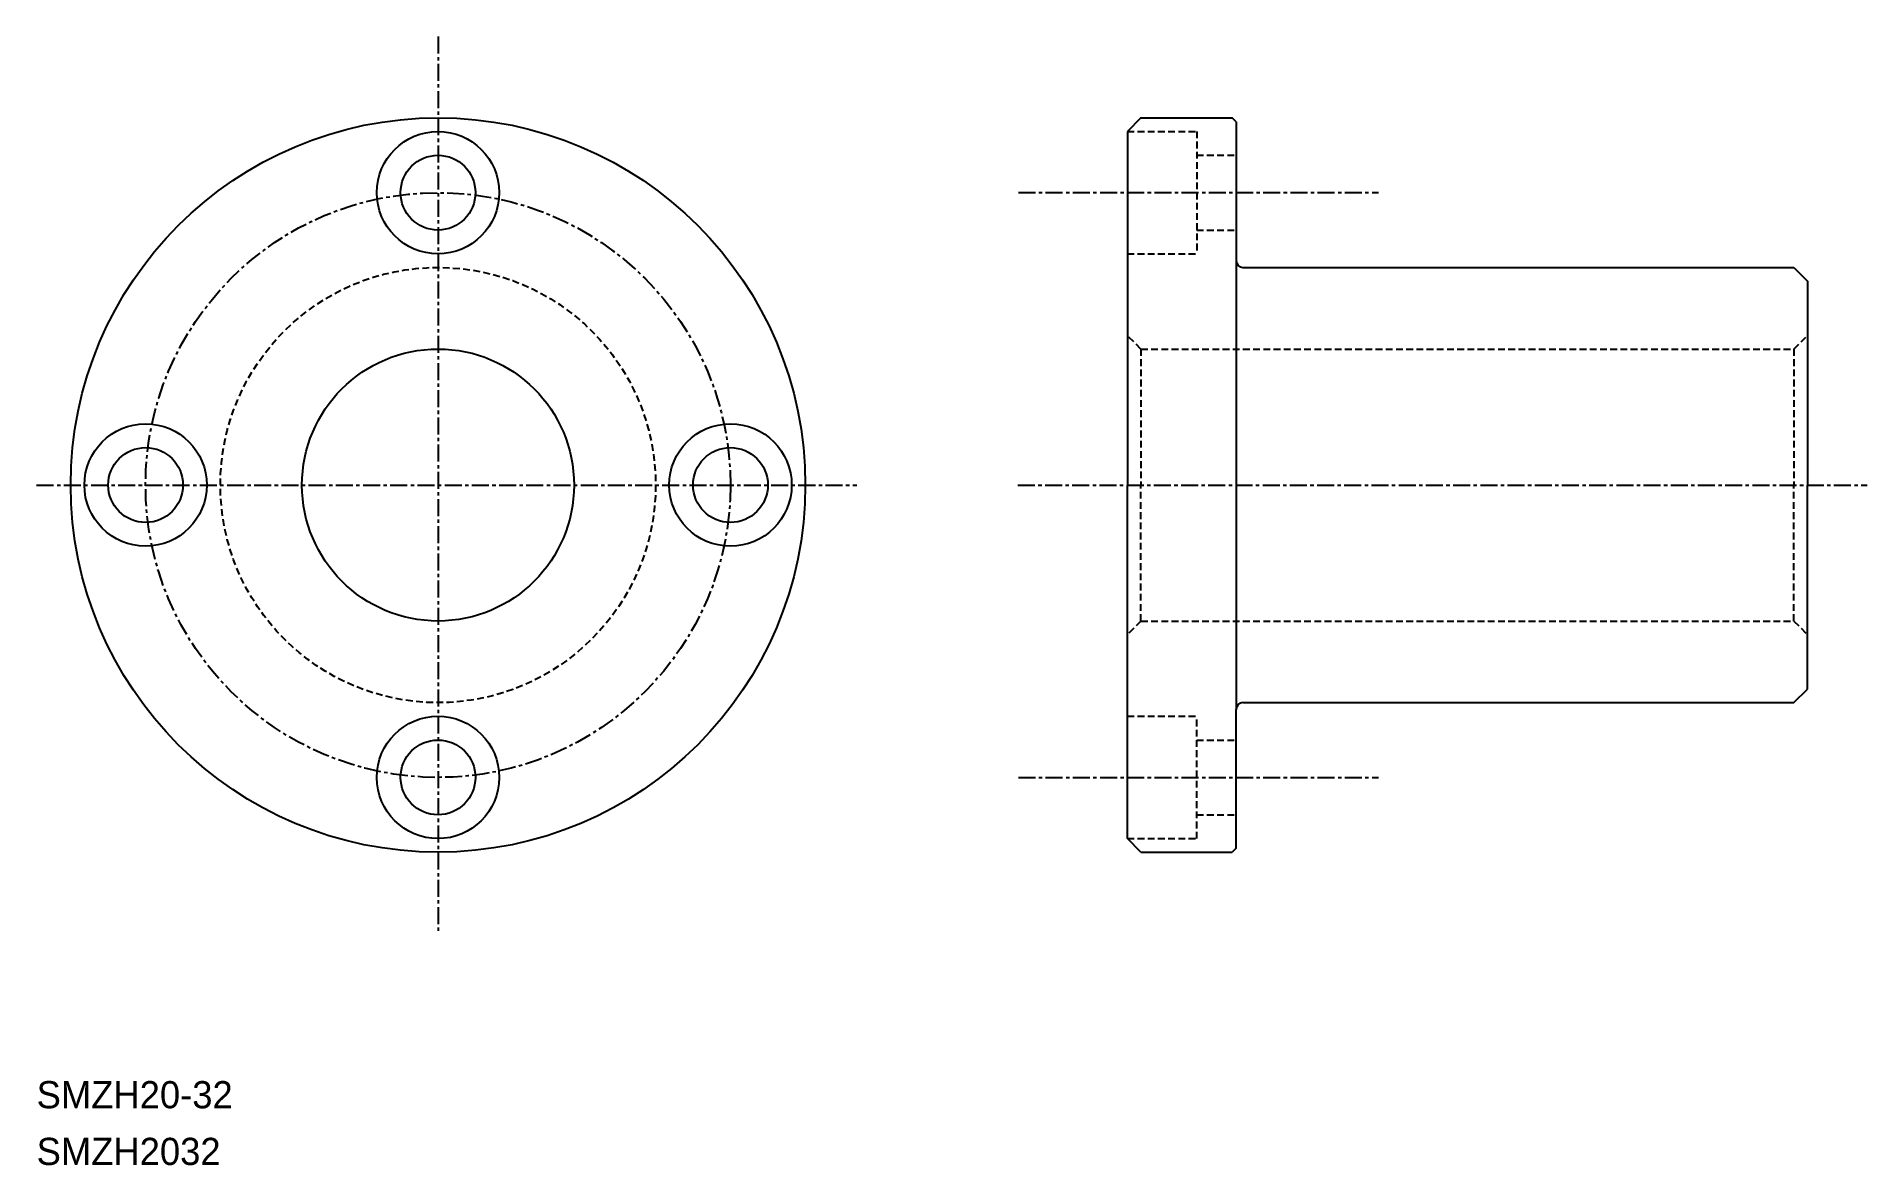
# Model space of a CAD drawing. Extents: x 10 to 145, y 10 to 93.
import ezdxf

# ---------------------------------------------------------------- set-up
doc = ezdxf.new("R2010")
doc.units = 0
doc.linetypes.add('CENTER', pattern=[2, 1.25, -0.25, 0.25, -0.25])
doc.linetypes.add('DASHED', pattern=[0.75, 0.5, -0.25])
doc.layers.get('0').update_dxf_attribs({"linetype": 'CONTINUOUS'})
doc.layers.add('CENTER', color=1, linetype='CENTER')

msp = doc.modelspace()

# ---------------------------------------------------------------- linework, layer by layer
at = {"color": 7, "linetype": 'CONTINUOUS'}
for p, q in [((91.19, 87), (90.19, 86)), ((91.19, 87), (97.89, 87)), ((98.19, 86.7), (97.89, 87)), ((98.19, 86.7), (98.19, 76.5)), ((90.19, 86), (90.19, 71)), ((98.19, 76.5), (98.19, 43.5)), ((98.69, 76), (139.19, 76)), ((139.19, 76), (140.19, 75)), ((140.19, 75), (140.19, 71)), ((90.19, 71), (90.19, 60)), ((140.19, 71), (140.19, 60)), ((90.19, 49), (90.19, 60)), ((140.19, 49), (140.19, 60)), ((90.19, 34), (90.19, 49)), ((140.19, 45), (140.19, 49)), ((139.19, 44), (140.19, 45)), ((98.19, 33.3), (98.19, 43.5)), ((98.69, 44), (139.19, 44)), ((91.19, 33), (90.19, 34)), ((91.19, 33), (97.89, 33)), ((98.19, 33.3), (97.89, 33))]:
    msp.add_line(p, q, dxfattribs=at)
at = {"color": 3, "linetype": 'DASHED'}
for p, q in [((90.19, 86), (95.29, 86)), ((95.29, 86), (95.29, 77)), ((95.29, 84.25), (98.19, 84.25)), ((95.29, 78.75), (98.19, 78.75)), ((90.19, 77), (95.29, 77)), ((91.19, 70), (90.19, 71)), ((91.19, 70), (139.19, 70)), ((91.19, 70), (91.19, 60)), ((139.19, 70), (140.19, 71)), ((139.19, 70), (139.19, 60)), ((91.19, 50), (91.19, 60)), ((139.19, 50), (139.19, 60)), ((91.19, 50), (90.19, 49)), ((91.19, 50), (139.19, 50)), ((139.19, 50), (140.19, 49)), ((90.19, 43), (95.29, 43)), ((95.29, 34), (95.29, 43)), ((95.29, 41.25), (98.19, 41.25)), ((95.29, 35.75), (98.19, 35.75)), ((90.19, 34), (95.29, 34))]:
    msp.add_line(p, q, dxfattribs=at)
at = {"color": 7, "linetype": 'CONTINUOUS'}
for centre, radius in [((39.51, 60), 27), ((39.51, 81.5), 4.5), ((39.51, 81.5), 2.75), ((39.51, 60), 10), ((18.01, 60), 4.5), ((61.01, 60), 4.5), ((18.01, 60), 2.75), ((61.01, 60), 2.75), ((39.51, 38.5), 4.5), ((39.51, 38.5), 2.75)]:
    msp.add_circle(centre, radius, dxfattribs=at)
at = {"color": 3, "linetype": 'DASHED'}
msp.add_circle((39.51, 60), 16, dxfattribs=at)
at = {"color": 7, "linetype": 'CONTINUOUS'}
for centre, start, end in [((98.69, 76.5), 180, 270), ((98.69, 43.5), 90, 180)]:
    msp.add_arc(centre, 0.5, start, end, dxfattribs=at)
at = {"layer": 'CENTER', "color": 1, "linetype": 'CENTER'}
for p, q in [((39.51, 92.97), (39.51, 27.01)), ((82.18, 81.5), (108.65, 81.5)), ((10, 60), (70.31, 60)), ((82.14, 60), (144.59, 60)), ((82.18, 38.5), (108.65, 38.5))]:
    msp.add_line(p, q, dxfattribs=at)
msp.add_circle((39.51, 60), 21.5, dxfattribs=at)

# ---------------------------------------------------------------- texts
at = {"color": 7, "linetype": 'CONTINUOUS'}
for s, p in [('SMZH20-32', (10, 14.17)), ('SMZH2032', (10, 10))]:
    msp.add_text(s, height=2, dxfattribs=at).set_placement(p)

doc.saveas('drawing.dxf')
